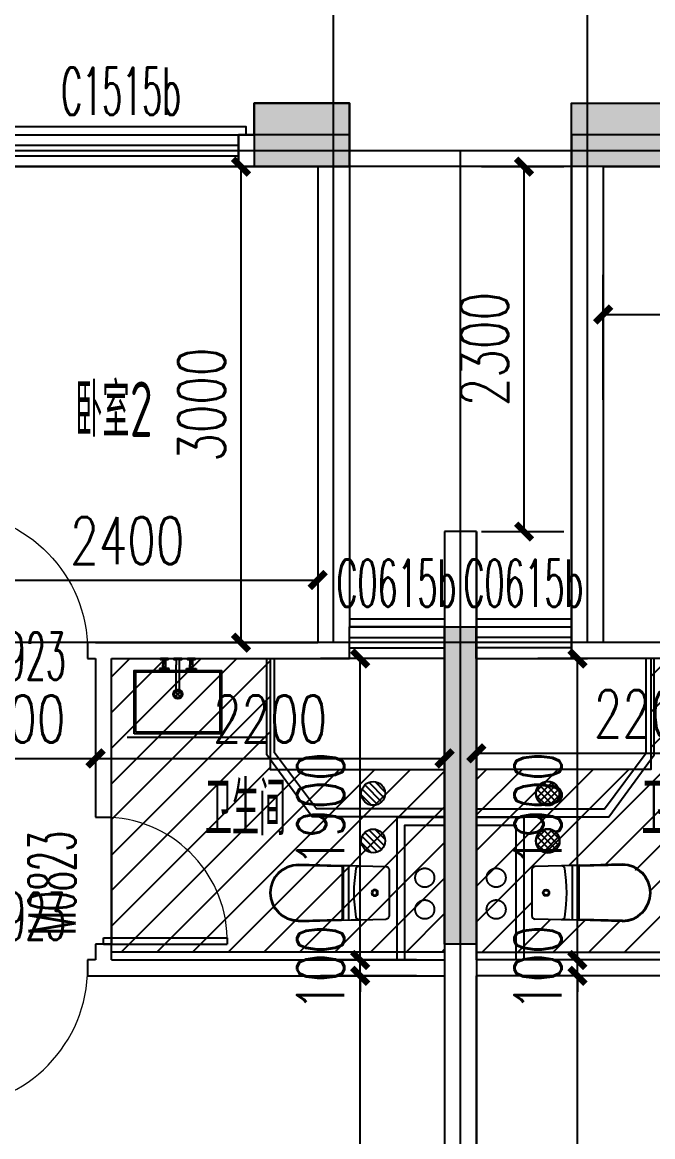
# Model space of a CAD drawing. Extents: x -59851 to 653804, y -249523 to 437614.
# Drawn here: x -33276 to -29302, y 11592 to 18615 of the extents above; entities that cross this region are included whole.
import ezdxf

# ---------------------------------------------------------------- set-up
doc = ezdxf.new("R2010")
doc.units = 0
doc.header["$LTSCALE"] = 1000
doc.header["$MEASUREMENT"] = 0
doc.linetypes.add('PS', pattern=[3200, 1500, -200, 1500])
doc.layers.add('A-area(算全面积)', color=21, linetype='Continuous', plot=False)
doc.layers.add('A-area(算半面积)', color=23, linetype='Continuous', plot=False)
for name, color, linetype in [('A-Lvtry（卫生间）', 5, 'Continuous'), ('A-第三道尺寸线', 105, 'Continuous'), ('A-线脚看线', 9, 'Continuous'), ('A-降板区域', 251, 'Continuous'), ('DOTE', 16, 'Continuous'), ('NL', 5, 'Continuous'), ('PS', 6, 'PS'), ('PUB_HATCH', 8, 'Continuous'), ('PUB_TEXT', 7, 'Continuous'), ('WALL', 2, 'Continuous'), ('WINDOW', 4, 'Continuous'), ('WINDOW_TEXT', 7, 'Continuous'), ('剪力墙', 6, 'Continuous')]:
    doc.layers.add(name, color=color, linetype=linetype)
doc.styles.add('_TCH_DIM_T3', font='SIMPLEX.shx', dxfattribs={"width": 0.705882, "bigfont": 'GBCBIG.shx'})
doc.styles.add('_TCH_WINDOW', font='SIMPLEX.shx', dxfattribs={"width": 0.7, "height": 3.5, "bigfont": 'GBCBIG.shx'})
doc.styles.get("Standard").update_dxf_attribs({"font": 'gbenor.shx', "width": 0.7, "bigfont": 'gbcbig.shx'})
doc.dimstyles.new('_TCH_ARCH&&100', dxfattribs={"dimtxt": 297.5, "dimasz": 100, "dimexe": 250, "dimexo": 300, "dimgap": 100, "dimtad": 1, "dimdec": 0, "dimzin": 0, "dimdsep": 46, "dimtxsty": '_TCH_DIM_T3', "dimblk": 'ARCHTICK', "dimcen": 0.09, "dimclrt": 7, "dimazin": 2, "dimtfac": 1, "dimtdec": 0, "dimtix": 1, "dimtmove": 2, "dimatfit": 3, "dimfxl": 0, "dimtolj": 1, "dimtzin": 0, "dimarcsym": 0})

# ---------------------------------------------------------------- blocks, each defined once
blk = doc.blocks.new('jgjlq030328')
at = {"layer": 'PUB_HATCH'}
for points in [[(-278135, 16811.9), (-277535, 16811.9), (-277535, 17211.9), (-278135, 17211.9)], [(-276135, 17211.9), (-275535, 17211.9), (-275535, 16811.9), (-276135, 16811.9)], [(-276935, 13911.9), (-276735, 13911.9), (-276735, 11911.9), (-276935, 11911.9), (-276935, 13711.9)]]:
    blk.add_hatch(color=256, dxfattribs=at).paths.add_polyline_path(points)
at = {"layer": '剪力墙'}
for points in [[(-278135, 16811.9), (-277535, 16811.9), (-277535, 17211.9), (-278135, 17211.9)], [(-276135, 17211.9), (-275535, 17211.9), (-275535, 16811.9), (-276135, 16811.9)], [(-276935, 13911.9), (-276735, 13911.9), (-276735, 11911.9), (-276935, 11911.9), (-276935, 13711.9)]]:
    blk.add_lwpolyline(points, close=True, dxfattribs=at)
for points in [[(-277935, 16811.9), (-277935, 16811.9)], [(-275935, 16811.9), (-275935, 16811.9)], [(-276935, 13711.9), (-276935, 13711.9)]]:
    blk.add_lwpolyline(points, dxfattribs=at)
blk = doc.blocks.new('zhouxianssceng0329')
at = {"layer": 'DOTE'}
for p, q in [((-31313.7, 140298.2), (-31313.7, 156469.4)), ((-29713.7, 140298.2), (-29713.7, 156469.4)), ((-3313.7, 143398.2), (-44988.6, 143398.2)), ((-30513.7, 132089.9), (-30513.7, 143398.2)), ((5501.3, 143298.2), (-44988.6, 143298.2)), ((5501.3, 140298.2), (-44988.6, 140298.2))]:
    blk.add_line(p, q, dxfattribs=at)
blk = doc.blocks.new('A$C2EEA3612')
at = {"linetype": 'Continuous'}
for p, q in [((-180, 570), (-172.9, 299.7)), ((-175, 570.2), (-168, 299.8)), ((175, 570.2), (168, 299.8)), ((180, 570), (172.9, 299.7)), ((-172.9, 299.7), (-171.1, 240)), ((-163, 295), (163, 295)), ((-163, 290), (163, 290)), ((172.9, 299.7), (171.1, 240)), ((-171.6, 255), (171.6, 255)), ((-171.1, 240), (-169.5, 186.6)), ((171.1, 240), (169.5, 186.6)), ((-169.5, 186.6), (-165.6, 19.4)), ((169.5, 186.6), (165.6, 19.4)), ((-145.6, 0), (145.6, 0))]:
    blk.add_line(p, q, dxfattribs=at)
for radius in [20, 15]:
    blk.add_circle((0, 90), radius, dxfattribs=at)
for centre, radius, start, end in [((0, 570), 180, 0, 180), ((0, 570), 175, 0, 180), ((-163, 300), 10, 181.7534, 270), ((-163, 300), 5, 181.7534, 270), ((163, 300), 5, 270, 358.2466), ((163, 300), 10, 270, 358.2466), ((0, -673.3), 893.4, 80.14434, 99.85566), ((-149.5, 187.2), 20, 99.85566, 181.7534), ((149.5, 187.2), 20, 358.2466, 80.14434), ((-145.6, 20), 20, 181.7534, 270), ((145.6, 20), 20, 270, 358.2466)]:
    blk.add_arc(centre, radius, start, end, dxfattribs=at)
blk = doc.blocks.new('g3wr')
at = {"color": 251}
blk.add_wipeout([(92376.5, 176270.3), (92376.5, 176416), (92376.5, 176561.6), (92382.1, 176575.5), (92395.9, 176581.5), (92459.4, 176583.5), (92576.3, 176580.9), (92666.2, 176588.6), (92736.4, 176588), (92946.5, 176596), (92946.5, 176591), (93056.8, 176558.2), (93056.8, 176558.2), (93126.5, 176416), (93075.6, 176297.8), (92946.5, 176236), (92831.5, 176244.5), (92676.2, 176243), (92576.3, 176251), (92395.9, 176250.4)], dxfattribs=at)
at = {"xscale": -1, "rotation": 270}
blk.add_blockref('A$C2EEA3612', (92376.5, 176416), dxfattribs=at)
blk = doc.blocks.new('A$C12CE3BE6')
at = {"ltscale": 10}
for p, q in [((180, 469), (200, 469)), ((180, 412), (180, 435)), ((182.5, 422), (182.5, 442)), ((197.5, 442), (182.5, 442)), ((197.5, 422), (182.5, 422)), ((184.5, 442), (184.5, 469)), ((187, 412), (187, 422)), ((193, 412), (193, 422)), ((195.5, 442), (195.5, 469)), ((197.5, 422), (197.5, 442)), ((200, 412), (200, 435)), ((285.2, 469), (265.2, 469)), ((265.2, 260), (265.2, 435)), ((285.2, 260), (285.2, 435)), ((370, 469), (350, 469)), ((350, 412), (350, 435)), ((352.5, 422), (352.5, 442)), ((352.5, 442), (367.5, 442)), ((352.5, 422), (367.5, 422)), ((354.5, 442), (354.5, 469)), ((357, 412), (357, 422)), ((363, 412), (363, 422)), ((365.5, 442), (365.5, 469)), ((367.5, 422), (367.5, 442)), ((370, 412), (370, 435)), ((220, 412), (160, 412)), ((160, 412), (160, 405)), ((220, 405), (160, 405)), ((220, 405), (220, 412)), ((330, 412), (390, 412)), ((330, 405), (330, 412)), ((330, 405), (390, 405)), ((390, 412), (390, 405))]:
    blk.add_line(p, q, dxfattribs=at)
for p, q in [((260.9, 235.9), (289.1, 264.1)), ((260.9, 264.1), (289.1, 235.9))]:
    blk.add_line(p, q)
for points in [[(200, 435), (200, 469), (215, 469), (215, 475), (165, 475), (165, 469), (180, 469), (180, 435)], [(285.2, 435), (285.2, 469), (299.8, 469), (299.8, 475), (250.2, 475), (250.2, 469), (265.2, 469), (265.2, 435)], [(370, 435), (370, 469), (385, 469), (385, 475), (335, 475), (335, 469), (350, 469), (350, 435)]]:
    blk.add_lwpolyline(points, dxfattribs=at)
for points in [[(0, 0), (0, 400), (550, 400), (550, 0)], [(10, 10), (10, 390), (540, 390), (540, 10)]]:
    blk.add_lwpolyline(points, close=True)
for centre in [(190, 408.5), (360, 408.5)]:
    blk.add_circle(centre, 3.5, dxfattribs=at)
for radius in [29.1, 20]:
    blk.add_circle((275, 250), radius)
blk.add_arc((275.2, 260), 10, 180, 0, dxfattribs=at)
blk = doc.blocks.new('$DorLib2D$00000001')
for p, q in [((0.45, 0.975), (0.5, 0.975)), ((0.45, 0), (0.45, 0.975)), ((0.5, 0), (0.5, 0.975)), ((0.5, 0), (0.45, 0))]:
    blk.add_line(p, q)
at = {"lineweight": 13}
blk.add_arc((0.475, 0), 0.975, 91.46928, 180, dxfattribs=at)
blk = doc.blocks.new('$TCHSYS$WIN2D')
for p, q in [((-0.5, 0.5), (0.5, 0.5)), ((-0.5, 0.5), (-0.5, -0.5)), ((0.5, 0.5), (0.5, -0.5)), ((0.5, 0.1667), (-0.5, 0.1667)), ((0.5, -0.1667), (-0.5, -0.1667)), ((-0.5, -0.5), (0.5, -0.5))]:
    blk.add_line(p, q)
blk = doc.blocks.new('_ArchTick')
at = {"color": 0, "linetype": 'ByBlock', "const_width": 0.4}
blk.add_lwpolyline([(-0.5, -0.5), (0.5, 0.5)], dxfattribs=at)
blk = doc.blocks.new('*D726')
at = {"layer": 'A-第三道尺寸线', "color": 0, "lineweight": -2, "transparency": 16777216}
for p, q in [((11629.6, 166234.8), (11025.3, 166234.8)), ((11275.3, 164334.8), (11275.3, 166234.8)), ((11629.6, 164334.8), (11025.3, 164334.8))]:
    blk.add_line(p, q, dxfattribs=at)
at = {"layer": 'Defpoints', "color": 0, "transparency": 16777216}
for p in [(11275.3, 166234.8), (11929.6, 166234.8), (11929.6, 164334.8)]:
    blk.add_point(p, dxfattribs=at)
at = {"layer": 'A-第三道尺寸线', "color": 0, "lineweight": -2, "transparency": 16777216, "xscale": 100, "yscale": 100, "zscale": 100}
for p, rotation in [((11275.3, 166234.8), 90), ((11275.3, 164334.8), 270)]:
    blk.add_blockref('_ArchTick', p, dxfattribs=dict(at, rotation=rotation))
at = {"layer": 'A-第三道尺寸线', "color": 7, "transparency": 16777216, "insert": (11026.6, 165284.8), "char_height": 297.5, "attachment_point": 5, "rotation": 90, "style": '_TCH_DIM_T3'}
blk.add_mtext('\\A1;1900', dxfattribs=at)
blk = doc.blocks.new('*D727')
at = {"layer": 'A-第三道尺寸线', "color": 0, "lineweight": -2, "transparency": 16777216}
for p, q in [((11275.3, 164334.8), (11275.3, 164434.8)), ((11629.6, 164334.8), (11025.3, 164334.8)), ((11275.3, 164234.8), (11275.3, 164334.8)), ((11629.6, 164234.8), (11025.3, 164234.8)), ((11275.3, 164234.8), (11275.3, 164134.8))]:
    blk.add_line(p, q, dxfattribs=at)
at = {"layer": 'Defpoints', "color": 0, "transparency": 16777216}
for p in [(11275.3, 164334.8), (11929.6, 164334.8), (11929.6, 164234.8)]:
    blk.add_point(p, dxfattribs=at)
at = {"layer": 'A-第三道尺寸线', "color": 0, "lineweight": -2, "transparency": 16777216, "xscale": 100, "yscale": 100, "zscale": 100}
for p, rotation in [((11275.3, 164334.8), 270), ((11275.3, 164234.8), 90)]:
    blk.add_blockref('_ArchTick', p, dxfattribs=dict(at, rotation=rotation))
at = {"layer": 'A-第三道尺寸线', "color": 7, "transparency": 16777216, "insert": (11026.6, 164284.8), "char_height": 297.5, "attachment_point": 5, "rotation": 90, "style": '_TCH_DIM_T3'}
blk.add_mtext('\\A1;100', dxfattribs=at)
blk = doc.blocks.new('*D728')
at = {"layer": 'A-第三道尺寸线', "color": 0, "lineweight": -2, "transparency": 16777216}
for p, q in [((11629.6, 164234.8), (11025.3, 164234.8)), ((11275.3, 160734.8), (11275.3, 164234.8)), ((11629.6, 160734.8), (11025.3, 160734.8))]:
    blk.add_line(p, q, dxfattribs=at)
at = {"layer": 'Defpoints', "color": 0, "transparency": 16777216}
for p in [(11275.3, 164234.8), (11929.6, 164234.8), (11929.6, 160734.8)]:
    blk.add_point(p, dxfattribs=at)
at = {"layer": 'A-第三道尺寸线', "color": 0, "lineweight": -2, "transparency": 16777216, "xscale": 100, "yscale": 100, "zscale": 100}
for p, rotation in [((11275.3, 164234.8), 90), ((11275.3, 160734.8), 270)]:
    blk.add_blockref('_ArchTick', p, dxfattribs=dict(at, rotation=rotation))
at = {"layer": 'A-第三道尺寸线', "color": 7, "transparency": 16777216, "insert": (11026.6, 162484.8), "char_height": 297.5, "attachment_point": 5, "rotation": 90, "style": '_TCH_DIM_T3'}
blk.add_mtext('\\A1;3500', dxfattribs=at)
blk = doc.blocks.new('*D729')
at = {"layer": 'A-第三道尺寸线', "color": 0, "lineweight": -2, "transparency": 16777216}
for p, q in [((9607.6, 165876.3), (9607.6, 165355.1)), ((11807.6, 165876.3), (11807.6, 165355.1)), ((9607.6, 165605.1), (11807.6, 165605.1))]:
    blk.add_line(p, q, dxfattribs=at)
at = {"layer": 'Defpoints', "color": 0, "transparency": 16777216}
for p in [(9607.6, 166176.3), (11807.6, 166176.3), (11807.6, 165605.1)]:
    blk.add_point(p, dxfattribs=at)
at = {"layer": 'A-第三道尺寸线', "color": 0, "lineweight": -2, "transparency": 16777216, "xscale": 100, "yscale": 100, "zscale": 100, "rotation": 180}
blk.add_blockref('_ArchTick', (9607.6, 165605.1), dxfattribs=at)
at = {"layer": 'A-第三道尺寸线', "color": 0, "lineweight": -2, "transparency": 16777216, "xscale": 100, "yscale": 100, "zscale": 100}
blk.add_blockref('_ArchTick', (11807.6, 165605.1), dxfattribs=at)
at = {"layer": 'A-第三道尺寸线', "color": 7, "transparency": 16777216, "insert": (10707.6, 165853.8), "char_height": 297.5, "attachment_point": 5, "style": '_TCH_DIM_T3'}
blk.add_mtext('\\A1;2200', dxfattribs=at)
blk = doc.blocks.new('*D730')
at = {"layer": 'A-第三道尺寸线', "color": 0, "lineweight": -2, "transparency": 16777216}
for p, q in [((8507.6, 165876.3), (8507.6, 165355.1)), ((9607.6, 165876.3), (9607.6, 165355.1)), ((8507.6, 165605.1), (9607.6, 165605.1))]:
    blk.add_line(p, q, dxfattribs=at)
at = {"layer": 'Defpoints', "color": 0, "transparency": 16777216}
for p in [(8507.6, 166176.3), (9607.6, 166176.3), (9607.6, 165605.1)]:
    blk.add_point(p, dxfattribs=at)
at = {"layer": 'A-第三道尺寸线', "color": 0, "lineweight": -2, "transparency": 16777216, "xscale": 100, "yscale": 100, "zscale": 100, "rotation": 180}
blk.add_blockref('_ArchTick', (8507.6, 165605.1), dxfattribs=at)
at = {"layer": 'A-第三道尺寸线', "color": 0, "lineweight": -2, "transparency": 16777216, "xscale": 100, "yscale": 100, "zscale": 100}
blk.add_blockref('_ArchTick', (9607.6, 165605.1), dxfattribs=at)
at = {"layer": 'A-第三道尺寸线', "color": 7, "transparency": 16777216, "insert": (9057.6, 165853.8), "char_height": 297.5, "attachment_point": 5, "style": '_TCH_DIM_T3'}
blk.add_mtext('\\A1;1100', dxfattribs=at)
blk = doc.blocks.new('*D733')
at = {"layer": 'A-第三道尺寸线', "color": 0, "lineweight": -2, "transparency": 16777216}
for p, q in [((10200.6, 169334.8), (10774.8, 169334.8)), ((10524.8, 166334.8), (10524.8, 169334.8)), ((10200.6, 166334.8), (10774.8, 166334.8))]:
    blk.add_line(p, q, dxfattribs=at)
at = {"layer": 'Defpoints', "color": 0, "transparency": 16777216}
for p in [(9900.6, 169334.8), (10524.8, 169334.8), (9900.6, 166334.8)]:
    blk.add_point(p, dxfattribs=at)
at = {"layer": 'A-第三道尺寸线', "color": 0, "lineweight": -2, "transparency": 16777216, "xscale": 100, "yscale": 100, "zscale": 100}
for p, rotation in [((10524.8, 169334.8), 90), ((10524.8, 166334.8), 270)]:
    blk.add_blockref('_ArchTick', p, dxfattribs=dict(at, rotation=rotation))
at = {"layer": 'A-第三道尺寸线', "color": 7, "transparency": 16777216, "insert": (10276.1, 167834.8), "char_height": 297.5, "attachment_point": 5, "rotation": 90, "style": '_TCH_DIM_T3'}
blk.add_mtext('\\A1;3000', dxfattribs=at)
blk = doc.blocks.new('*D738')
at = {"layer": 'A-第三道尺寸线', "color": 0, "lineweight": -2, "transparency": 16777216}
for p, q in [((8607.6, 167117.3), (8607.6, 166479.1)), ((11007.6, 167117.3), (11007.6, 166479.1)), ((8607.6, 166729.1), (11007.6, 166729.1))]:
    blk.add_line(p, q, dxfattribs=at)
at = {"layer": 'Defpoints', "color": 0, "transparency": 16777216}
for p in [(8607.6, 167417.3), (11007.6, 167417.3), (11007.6, 166729.1)]:
    blk.add_point(p, dxfattribs=at)
at = {"layer": 'A-第三道尺寸线', "color": 0, "lineweight": -2, "transparency": 16777216, "xscale": 100, "yscale": 100, "zscale": 100, "rotation": 180}
blk.add_blockref('_ArchTick', (8607.6, 166729.1), dxfattribs=at)
at = {"layer": 'A-第三道尺寸线', "color": 0, "lineweight": -2, "transparency": 16777216, "xscale": 100, "yscale": 100, "zscale": 100}
blk.add_blockref('_ArchTick', (11007.6, 166729.1), dxfattribs=at)
at = {"layer": 'A-第三道尺寸线', "color": 7, "transparency": 16777216, "insert": (9807.6, 166977.8), "char_height": 297.5, "attachment_point": 5, "style": '_TCH_DIM_T3'}
blk.add_mtext('\\A1;2400', dxfattribs=at)
blk = doc.blocks.new('ssxianjiao0329')
at = {"layer": 'A-线脚看线'}
for points in [[(-31863.7, 143498.2), (-31863.7, 143548.2), (-33463.7, 143548.2), (-33463.7, 143498.2)], [(-31213.7, 140448.2), (-30613.7, 140448.2)], [(-30413.7, 140448.2), (-29813.7, 140448.2)]]:
    blk.add_lwpolyline(points, dxfattribs=at)
blk = doc.blocks.new('hhhhxintongqutong0329')
at = {"layer": 'A-area(算全面积)'}
blk.add_lwpolyline([(-37213.7, 20182.6), (-37213.7, 20182.6), (-37213.7, 20182.6), (-37213.7, 16782.6), (-34663.7, 16782.6), (-34663.7, 16782.6), (-33413.7, 16782.6), (-33413.7, 16782.6), (-31813.7, 16782.6), (-31813.7, 16982.6), (-31213.7, 16982.6), (-31213.7, 13682.6), (-29813.7, 13682.6), (-29813.7, 16982.6), (-29213.7, 16982.6), (-29213.7, 16782.6), (-27713.6, 16782.6), (-27713.6, 16782.6), (-26463.7, 16782.6), (-26463.7, 16782.6), (-25563.6, 16782.6), (-25563.7, 18382.6), (-22113.7, 18382.6), (-22113.7, 20182.6)], close=True, dxfattribs=at)
blk = doc.blocks.new('*D743')
at = {"layer": 'A-第三道尺寸线', "color": 0, "lineweight": -2, "transparency": 16777216}
for p, q in [((-75779, -36371.8), (-75779, -35584)), ((-73379, -36371.8), (-73379, -35584)), ((-75779, -35834), (-73379, -35834))]:
    blk.add_line(p, q, dxfattribs=at)
at = {"layer": 'Defpoints', "color": 0, "transparency": 16777216}
for p in [(-73379, -35834), (-75779, -36671.8), (-73379, -36671.8)]:
    blk.add_point(p, dxfattribs=at)
at = {"layer": 'A-第三道尺寸线', "color": 0, "lineweight": -2, "transparency": 16777216, "xscale": 100, "yscale": 100, "zscale": 100, "rotation": 180}
blk.add_blockref('_ArchTick', (-75779, -35834), dxfattribs=at)
at = {"layer": 'A-第三道尺寸线', "color": 0, "lineweight": -2, "transparency": 16777216, "xscale": 100, "yscale": 100, "zscale": 100}
blk.add_blockref('_ArchTick', (-73379, -35834), dxfattribs=at)
at = {"layer": 'A-第三道尺寸线', "color": 7, "transparency": 16777216, "insert": (-74579, -35585.2), "char_height": 297.5, "attachment_point": 5, "style": '_TCH_DIM_T3'}
blk.add_mtext('\\A1;2400', dxfattribs=at)
blk = doc.blocks.new('*D747')
at = {"layer": 'A-第三道尺寸线', "color": 0, "lineweight": -2, "transparency": 16777216}
for p, q in [((-76579, -38301.8), (-76579, -38849)), ((-74379, -38301.8), (-74379, -38849)), ((-76579, -38599), (-74379, -38599))]:
    blk.add_line(p, q, dxfattribs=at)
at = {"layer": 'Defpoints', "color": 0, "transparency": 16777216}
for p in [(-76579, -38001.8), (-74379, -38001.8), (-74379, -38599)]:
    blk.add_point(p, dxfattribs=at)
at = {"layer": 'A-第三道尺寸线', "color": 0, "lineweight": -2, "transparency": 16777216, "xscale": 100, "yscale": 100, "zscale": 100, "rotation": 180}
blk.add_blockref('_ArchTick', (-76579, -38599), dxfattribs=at)
at = {"layer": 'A-第三道尺寸线', "color": 0, "lineweight": -2, "transparency": 16777216, "xscale": 100, "yscale": 100, "zscale": 100}
blk.add_blockref('_ArchTick', (-74379, -38599), dxfattribs=at)
at = {"layer": 'A-第三道尺寸线', "color": 7, "transparency": 16777216, "insert": (-75479, -38350.2), "char_height": 297.5, "attachment_point": 5, "style": '_TCH_DIM_T3'}
blk.add_mtext('\\A1;2200', dxfattribs=at)
blk = doc.blocks.new('*D753')
at = {"layer": 'A-第三道尺寸线', "color": 0, "lineweight": -2, "transparency": 16777216}
for p, q in [((-75729, -40001.8), (-76191.7, -40001.8)), ((-75941.7, -43501.8), (-75941.7, -40001.8)), ((-75729, -43501.8), (-76191.7, -43501.8))]:
    blk.add_line(p, q, dxfattribs=at)
at = {"layer": 'Defpoints', "color": 0, "transparency": 16777216}
for p in [(-75941.7, -40001.8), (-75429, -40001.8), (-75429, -43501.8)]:
    blk.add_point(p, dxfattribs=at)
at = {"layer": 'A-第三道尺寸线', "color": 0, "lineweight": -2, "transparency": 16777216, "xscale": 100, "yscale": 100, "zscale": 100}
for p, rotation in [((-75941.7, -40001.8), 90), ((-75941.7, -43501.8), 270)]:
    blk.add_blockref('_ArchTick', p, dxfattribs=dict(at, rotation=rotation))
at = {"layer": 'A-第三道尺寸线', "color": 7, "transparency": 16777216, "insert": (-76190.5, -41751.8), "char_height": 297.5, "attachment_point": 5, "rotation": 90, "style": '_TCH_DIM_T3'}
blk.add_mtext('\\A1;3500', dxfattribs=at)
blk = doc.blocks.new('*D754')
at = {"layer": 'A-第三道尺寸线', "color": 0, "lineweight": -2, "transparency": 16777216}
for p, q in [((-75941.7, -39901.8), (-75941.7, -39801.8)), ((-75729, -39901.8), (-76191.7, -39901.8)), ((-75941.7, -40001.8), (-75941.7, -39901.8)), ((-75729, -40001.8), (-76191.7, -40001.8)), ((-75941.7, -40001.8), (-75941.7, -40101.8))]:
    blk.add_line(p, q, dxfattribs=at)
at = {"layer": 'Defpoints', "color": 0, "transparency": 16777216}
for p in [(-75941.7, -39901.8), (-75429, -39901.8), (-75429, -40001.8)]:
    blk.add_point(p, dxfattribs=at)
at = {"layer": 'A-第三道尺寸线', "color": 0, "lineweight": -2, "transparency": 16777216, "xscale": 100, "yscale": 100, "zscale": 100}
for p, rotation in [((-75941.7, -39901.8), 270), ((-75941.7, -40001.8), 90)]:
    blk.add_blockref('_ArchTick', p, dxfattribs=dict(at, rotation=rotation))
at = {"layer": 'A-第三道尺寸线', "color": 7, "transparency": 16777216, "insert": (-76190.5, -39951.8), "char_height": 297.5, "attachment_point": 5, "rotation": 90, "style": '_TCH_DIM_T3'}
blk.add_mtext('\\A1;100', dxfattribs=at)
blk = doc.blocks.new('*D755')
at = {"layer": 'A-第三道尺寸线', "color": 0, "lineweight": -2, "transparency": 16777216}
for p, q in [((-75729, -38001.8), (-76191.7, -38001.8)), ((-75941.7, -39901.8), (-75941.7, -38001.8)), ((-75729, -39901.8), (-76191.7, -39901.8))]:
    blk.add_line(p, q, dxfattribs=at)
at = {"layer": 'Defpoints', "color": 0, "transparency": 16777216}
for p in [(-75941.7, -38001.8), (-75429, -38001.8), (-75429, -39901.8)]:
    blk.add_point(p, dxfattribs=at)
at = {"layer": 'A-第三道尺寸线', "color": 0, "lineweight": -2, "transparency": 16777216, "xscale": 100, "yscale": 100, "zscale": 100}
for p, rotation in [((-75941.7, -38001.8), 90), ((-75941.7, -39901.8), 270)]:
    blk.add_blockref('_ArchTick', p, dxfattribs=dict(at, rotation=rotation))
at = {"layer": 'A-第三道尺寸线', "color": 7, "transparency": 16777216, "insert": (-76190.5, -38951.8), "char_height": 297.5, "attachment_point": 5, "rotation": 90, "style": '_TCH_DIM_T3'}
blk.add_mtext('\\A1;1900', dxfattribs=at)
blk = doc.blocks.new('_LV13')
at = {"color": 0}
for p, q in [((-0.071, 0.495), (-0.495, 0.071)), ((0.183, 0.465), (-0.465, -0.183)), ((0.354, 0.354), (-0.354, -0.354)), ((0.465, 0.183), (-0.183, -0.465)), ((0.495, -0.071), (0.071, -0.495))]:
    blk.add_line(p, q, dxfattribs=at)
blk.add_circle((0, 0), 0.5)
blk = doc.blocks.new('e30505')
at = {"layer": 'NL', "ltscale": 0.5, "extrusion": (0, 0, -1), "xscale": 150, "yscale": 150, "zscale": -150, "rotation": 90}
for p in [(127777.6, 62893.5), (127777.6, 62593.5)]:
    blk.add_blockref('_LV13', p, dxfattribs=at)
blk = doc.blocks.new('e330505')
at = {"layer": 'NL', "ltscale": 0.5, "extrusion": (0, 0, -1), "yscale": 150, "zscale": -150}
for p, xscale, rotation in [((31063.7, 142438.3), -150, 270), ((29963.7, 142438.3), 150, 90), ((31063.7, 142138.3), -150, 270), ((29963.7, 142138.3), 150, 90)]:
    blk.add_blockref('_LV13', p, dxfattribs=dict(at, xscale=xscale, rotation=rotation))
blk = doc.blocks.new('*D1925')
at = {"layer": 'A-第三道尺寸线', "color": 0, "lineweight": -2, "transparency": 16777216}
for p, q in [((-30381.5, 17705.7), (-29862.9, 17705.7)), ((-30112.9, 15405.7), (-30112.9, 17705.7)), ((-30381.5, 15405.7), (-29862.9, 15405.7))]:
    blk.add_line(p, q, dxfattribs=at)
at = {"layer": 'Defpoints', "color": 0, "transparency": 16777216}
for p in [(-30681.5, 17705.7), (-30112.9, 17705.7), (-30681.5, 15405.7)]:
    blk.add_point(p, dxfattribs=at)
at = {"layer": 'A-第三道尺寸线', "color": 0, "lineweight": -2, "transparency": 16777216, "xscale": 100, "yscale": 100, "zscale": 100}
for p, rotation in [((-30112.9, 17705.7), 90), ((-30112.9, 15405.7), 270)]:
    blk.add_blockref('_ArchTick', p, dxfattribs=dict(at, rotation=rotation))
at = {"layer": 'A-第三道尺寸线', "color": 7, "transparency": 16777216, "insert": (-30361.7, 16555.7), "char_height": 297.5, "attachment_point": 5, "rotation": 90, "style": '_TCH_DIM_T3'}
blk.add_mtext('\\A1;2300', dxfattribs=at)
blk = doc.blocks.new('a3huxing0323')
at = {"layer": 'A-Lvtry（卫生间）', "ltscale": 3}
blk.add_line((10686.2, 165737.1), (9807.5, 165737.1), dxfattribs=at)
for points in [[(11807.6, 165237.1), (10972.1, 165237.1), (10686.2, 165626.8), (10686.2, 166234.8)], [(11807.6, 165287.1), (11000.8, 165287.1), (10736.2, 165640.3), (10736.2, 166234.8)]]:
    blk.add_lwpolyline(points, dxfattribs=at)
at = {"layer": 'PS', "ltscale": 0.5}
for centre in [(11682.6, 164853.2), (11682.6, 164653.2)]:
    blk.add_circle(centre, 60, dxfattribs=at)
at = {"layer": 'WALL'}
for p, q in [((11207.6, 169534.8), (10507.6, 169534.8)), ((10507.6, 169534.8), (10507.6, 169334.8)), ((11207.6, 169534.8), (11207.6, 166434.8)), ((10507.6, 169334.8), (11007.6, 169334.8)), ((11007.6, 169334.8), (11007.6, 166334.8)), ((11807.6, 167034.8), (11807.6, 166434.8)), ((12007.6, 167034.8), (11807.6, 167034.8)), ((12007.6, 167034.8), (12007.6, 166334.8)), ((11207.6, 166234.8), (11207.6, 166434.8)), ((11807.6, 166234.8), (11807.6, 166434.8)), ((9607.6, 166334.8), (9557.6, 166334.8)), ((9557.6, 166334.8), (9557.6, 166234.8)), ((9607.6, 166334.8), (11007.6, 166334.8)), ((12007.6, 166334.8), (12007.6, 164334.8)), ((9557.6, 166234.8), (9607.6, 166234.8)), ((9607.6, 166234.8), (9607.6, 165234.8)), ((9707.6, 165234.8), (9707.6, 166234.8)), ((9707.6, 166234.8), (11107.6, 166234.8)), ((11107.6, 166234.8), (11207.6, 166234.8)), ((11807.6, 166234.8), (11807.6, 164334.8)), ((9607.6, 165234.8), (9707.6, 165234.8)), ((9707.6, 164434.8), (9607.6, 164434.8)), ((9607.6, 164434.8), (9607.6, 164334.8)), ((9707.6, 164334.8), (9707.6, 164434.8)), ((9607.6, 164334.8), (9557.6, 164334.8)), ((9557.6, 164334.8), (9557.6, 164234.8)), ((9707.6, 164334.8), (11807.6, 164334.8)), ((12007.6, 164334.8), (12007.6, 160534.8)), ((9557.6, 164234.8), (9607.6, 164234.8)), ((9607.6, 164234.8), (11807.6, 164234.8)), ((11807.6, 164234.8), (11807.6, 160734.8))]:
    blk.add_line(p, q, dxfattribs=at)
for points in [[(11507.6, 164334.8), (11507.6, 165234.8), (11807.6, 165234.8)], [(11557.6, 164334.8), (11557.6, 165184.8), (11807.6, 165184.8)]]:
    blk.add_lwpolyline(points, dxfattribs=at)
at = {"layer": 'WINDOW'}
blk.add_line((9707.6, 165234.8), (9707.6, 164434.8), dxfattribs=at)
at = {"layer": 'A-Lvtry（卫生间）', "ltscale": 3}
blk.add_blockref('A$C12CE3BE6', (9851.1, 165759.8), dxfattribs=at)
at = {"layer": 'A-Lvtry（卫生间）', "ltscale": 3, "rotation": 180}
blk.add_blockref('g3wr', (103834.1, 341174.3), dxfattribs=at)
at = {"layer": 'WINDOW'}
ref = blk.add_blockref('$TCHSYS$WIN2D', (9757.6, 169434.8), dxfattribs=dict(at, xscale=-1500, yscale=200, zscale=1500, rotation=180))
ref.add_attrib('A', 'C1515b', (9390.1, 169661), dxfattribs={"layer": 'WINDOW_TEXT', "height": 297.5, "style": '_TCH_WINDOW', "width": 0.494118})
ref = blk.add_blockref('$DorLib2D$00000001', (9107.6, 166284.8), dxfattribs=dict(at, xscale=-900, yscale=900, zscale=-900))
ref.add_attrib('A', 'M0923', (8764.6, 166100.8), dxfattribs={"layer": 'WINDOW_TEXT', "height": 297.5, "style": '_TCH_WINDOW', "width": 0.494118})
ref = blk.add_blockref('$TCHSYS$WIN2D', (11507.6, 166334.8), dxfattribs=dict(at, xscale=600, yscale=200, zscale=-600, rotation=180))
ref.add_attrib('A', 'C0615b', (11126.1, 166561), dxfattribs={"layer": 'WINDOW_TEXT', "height": 297.5, "style": '_TCH_WINDOW', "width": 0.494118})
ref = blk.add_blockref('$DorLib2D$00000001', (9657.6, 164834.8), dxfattribs=dict(at, xscale=800, yscale=800, zscale=800, rotation=270))
ref.add_attrib('A', 'M0823', (9481.4, 164491.8), dxfattribs={"layer": 'WINDOW_TEXT', "height": 297.5, "rotation": 90, "style": '_TCH_WINDOW', "width": 0.494118})
ref = blk.add_blockref('$DorLib2D$00000001', (9107.6, 164284.8), dxfattribs=dict(at, xscale=900, yscale=900, zscale=-900, rotation=180))
ref.add_attrib('A', 'M0923', (8764.6, 164461), dxfattribs={"layer": 'WINDOW_TEXT', "height": 297.5, "style": '_TCH_WINDOW', "width": 0.494118})
at = {"layer": 'PUB_TEXT', "width": 0.7}
for s, height, p in [('卧室', 337.59, (9480.4, 167630.8)), ('2', 350, (9824.4, 167630.8)), ('卫生间', 337.59, (10297.1, 165120.6))]:
    blk.add_text(s, height=height, dxfattribs=at).set_placement(p)
at = {"layer": 'A-第三道尺寸线'}
for p1, p2, distance, picture, middle in [((9900.6, 166334.8), (9900.6, 169334.8), -624.2, '*D733', (10276.1, 167834.8)), ((8607.6, 167417.3), (11007.6, 167417.3), -688.2, '*D738', (9807.6, 166977.8)), ((8507.6, 166176.3), (9607.6, 166176.3), -571.2, '*D730', (9057.6, 165853.8)), ((9607.6, 166176.3), (11807.6, 166176.3), -571.2, '*D729', (10707.6, 165853.8)), ((11929.6, 160734.8), (11929.6, 164234.8), 654.3, '*D728', (11026.6, 162484.8))]:
    dim = blk.add_aligned_dim(p1=p1, p2=p2, distance=distance, dimstyle='_TCH_ARCH&&100', dxfattribs=at)
    dim.commit()
    dim.dimension.update_dxf_attribs({"geometry": picture, "text_midpoint": middle})
at = {"layer": 'A-降板区域'}
h = blk.add_hatch(dxfattribs=at)
h.set_pattern_fill('ANSI31', color=256, scale=100)
h.set_pattern_definition([(45, (42421.34, 22946.45), (-112.2532, 112.2532), [])])
edge = h.paths.add_edge_path()
edge.add_line((9707.6, 166234.8), (10707.6, 166234.8))
edge.add_line((10707.6, 166234.8), (10707.6, 165534.8))
edge.add_line((10707.6, 165534.8), (11807.6, 165534.8))
edge.add_line((11807.6, 165534.8), (11807.6, 164384.8))
edge.add_line((11807.6, 164384.8), (9707.6, 164384.8))
edge.add_line((9707.6, 164384.8), (9707.6, 164434.8))
edge.add_line((9707.6, 164434.8), (9707.6, 166234.8))
blk.add_lwpolyline([(9707.6, 166234.8), (10707.6, 166234.8), (10707.6, 165534.8), (11807.6, 165534.8), (11807.6, 164384.8), (9707.6, 164384.8), (9707.6, 164434.8), (9707.6, 166234.8)], dxfattribs=at)
at = {"layer": 'A-第三道尺寸线'}
for p1, p2, picture, middle in [((11929.6, 164334.8), (11929.6, 166234.8), '*D726', (11026.6, 165284.8)), ((11929.6, 164234.8), (11929.6, 164334.8), '*D727', (11026.6, 164284.8))]:
    dim = blk.add_aligned_dim(p1=p1, p2=p2, distance=654.3, dimstyle='_TCH_ARCH&&100', dxfattribs=at)
    dim.commit()
    dim.dimension.update_dxf_attribs({"geometry": picture, "text_midpoint": middle})
blk = doc.blocks.new('750CHUFANGNCHUANG')
at = {"layer": 'A-降板区域'}
h = blk.add_hatch(dxfattribs=at)
h.set_pattern_fill('ANSI31', color=256, scale=100)
h.set_pattern_definition([(45, (-46165.25, -181290.11), (-112.2532, 112.2532), [])])
h.paths.add_polyline_path([(-74479, -38001.8), (-75479, -38001.8), (-75479, -38701.8), (-76579, -38701.8), (-76579, -39851.8), (-74479, -39851.8)])
at = {"layer": 'A-Lvtry（卫生间）', "ltscale": 3}
for points in [[(-76579, -38999.5), (-75743.4, -38999.5), (-75457.5, -38609.8), (-75457.5, -38001.8)], [(-76579, -38949.5), (-75772.1, -38949.5), (-75507.5, -38596.2), (-75507.5, -38001.8)]]:
    blk.add_lwpolyline(points, dxfattribs=at)
at = {"layer": 'A-降板区域'}
blk.add_lwpolyline([(-74479, -38001.8), (-75479, -38001.8), (-75479, -38701.8), (-75479, -38701.8), (-76579, -38701.8), (-76579, -39851.8), (-74479, -39851.8)], close=True, dxfattribs=at)
at = {"layer": 'PS', "ltscale": 0.5}
for centre in [(-76454, -39383.3), (-76454, -39583.3)]:
    blk.add_circle(centre, 60, dxfattribs=at)
at = {"layer": 'WALL'}
for p, q in [((-75979, -34701.8), (-75979, -37801.8)), ((-75279, -34701.8), (-75979, -34701.8)), ((-75779, -34901.8), (-75779, -37901.8)), ((-75779, -34901.8), (-75279, -34901.8)), ((-76779, -37201.8), (-76779, -37901.8)), ((-76579, -37201.8), (-76779, -37201.8)), ((-76579, -37201.8), (-76579, -37801.8)), ((-76579, -37801.8), (-76579, -38001.8)), ((-75979, -37801.8), (-75979, -38001.8)), ((-76779, -37901.8), (-76779, -39901.8)), ((-74379, -37901.8), (-75779, -37901.8)), ((-76579, -38001.8), (-76579, -39901.8)), ((-75979, -38001.8), (-75879, -38001.8)), ((-74479, -38001.8), (-75879, -38001.8)), ((-76779, -39901.8), (-76779, -43701.8)), ((-74479, -39901.8), (-76579, -39901.8)), ((-76579, -40001.8), (-76579, -43501.8)), ((-74379, -40001.8), (-76579, -40001.8))]:
    blk.add_line(p, q, dxfattribs=at)
for points in [[(-76579, -39001.8), (-76279, -39001.8), (-76279, -39901.8)], [(-76579, -39051.8), (-76329, -39051.8), (-76329, -39901.8)]]:
    blk.add_lwpolyline(points, dxfattribs=at)
at = {"layer": 'WINDOW'}
ref = blk.add_blockref('$TCHSYS$WIN2D', (-76279, -37901.8), dxfattribs=dict(at, xscale=-600, yscale=200, zscale=-600, rotation=180))
ref.add_attrib('A', 'C0615b', (-76660.5, -37675.5), dxfattribs={"layer": 'WINDOW_TEXT', "height": 297.5, "style": '_TCH_WINDOW', "width": 0.494118})
at = {"layer": 'PUB_TEXT', "width": 0.7}
blk.add_text('卫生间', height=337.59, dxfattribs=at).set_placement((-75537.6, -39116))
at = {"layer": 'A-第三道尺寸线'}
for p1, p2, distance, picture, middle in [((-75779, -36671.8), (-73379, -36671.8), 837.8, '*D743', (-74579, -35585.2)), ((-76579, -38001.8), (-74379, -38001.8), -597.2, '*D747', (-75479, -38350.2)), ((-75429, -43501.8), (-75429, -40001.8), 512.8, '*D753', (-76190.5, -41751.8))]:
    dim = blk.add_aligned_dim(p1=p1, p2=p2, distance=distance, dimstyle='_TCH_ARCH&&100', dxfattribs=at)
    dim.commit()
    dim.dimension.update_dxf_attribs({"geometry": picture, "text_midpoint": middle})
at = {"layer": 'A-Lvtry（卫生间）', "ltscale": 3, "extrusion": (0, 0, -1), "zscale": -1, "rotation": 180}
blk.add_blockref('g3wr', (168605.4, 136937.8), dxfattribs=at)
at = {"layer": 'A-第三道尺寸线'}
for p1, p2, picture, middle in [((-75429, -39901.8), (-75429, -38001.8), '*D755', (-76190.5, -38951.8)), ((-75429, -40001.8), (-75429, -39901.8), '*D754', (-76190.5, -39951.8))]:
    dim = blk.add_aligned_dim(p1=p1, p2=p2, distance=512.8, dimstyle='_TCH_ARCH&&100', dxfattribs=at)
    dim.commit()
    dim.dimension.update_dxf_attribs({"geometry": picture, "text_midpoint": middle})

msp = doc.modelspace()

# ---------------------------------------------------------------- block references
msp.add_blockref('zhouxianssceng0329', (0, -125592.5))
at = {"layer": '剪力墙'}
msp.add_blockref('jgjlq030328', (246321.3, 893.8, 0), dxfattribs=at)

# ---------------------------------------------------------------- next in the draw order: block references
msp.add_blockref('a3huxing0323', (-42421.3, -151629.1))

# ---------------------------------------------------------------- next in the draw order: block references
for name, p in [('ssxianjiao0329', (0, -125592.5)), ('hhhhxintongqutong0329', (0, 1123.1))]:
    msp.add_blockref(name, p)

# ---------------------------------------------------------------- next in the draw order: block references
msp.add_blockref('750CHUFANGNCHUANG', (46165.2, 52607.5))

# ---------------------------------------------------------------- next in the draw order: block references
at = {"layer": 'A-area(算半面积)', "xscale": -1}
msp.add_blockref('e30505', (-157741.3, -49137.8, 0), dxfattribs=at)
at = {"layer": 'A-area(算半面积)'}
msp.add_blockref('e330505', (0, -128682.6), dxfattribs=at)

# ---------------------------------------------------------------- next in the draw order: dimensions: what is measured, and where the dimension line sits
at = {"layer": 'A-第三道尺寸线'}
dim = msp.add_aligned_dim(p1=(-30681.5, 15405.7), p2=(-30681.5, 17705.7), distance=-568.5, dimstyle='_TCH_ARCH&&100', dxfattribs=at)
dim.commit()
dim.dimension.update_dxf_attribs({"geometry": '*D1925', "text_midpoint": (-30361.7, 16555.7)})

doc.saveas('drawing.dxf')
